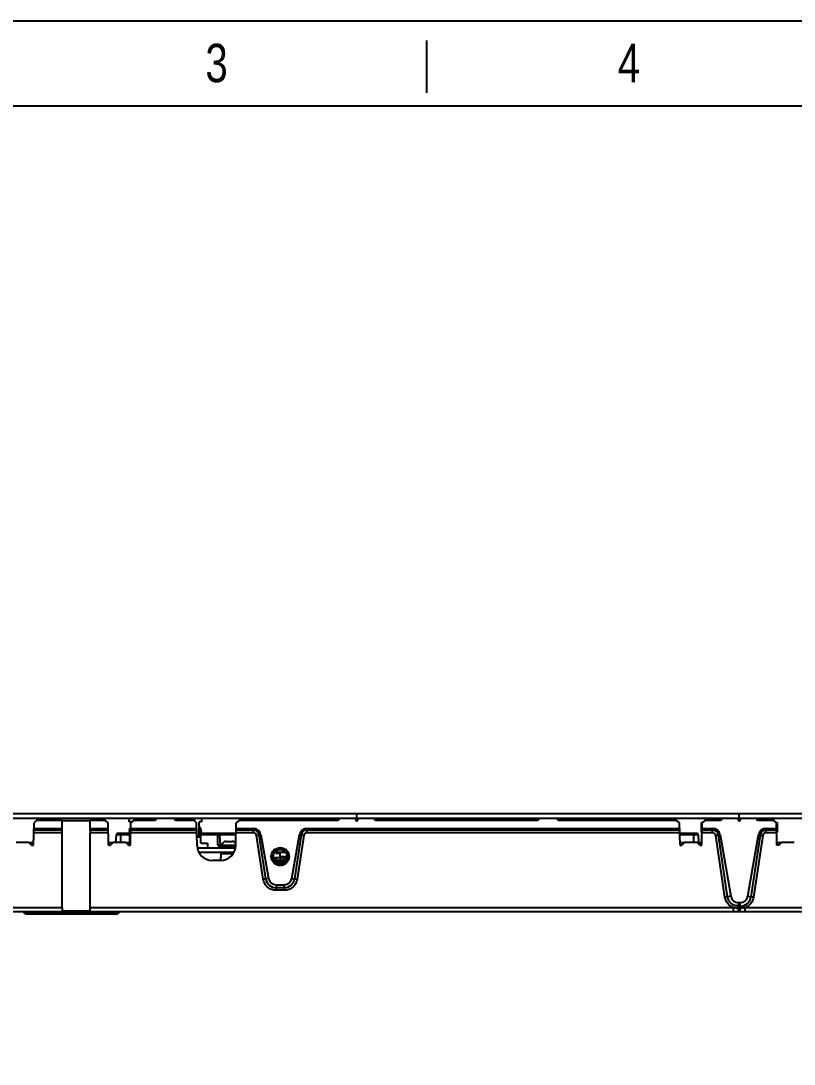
# Model space of a CAD drawing. Header units: millimetres. Extents: x 7531 to 19147, y 2539 to 6525.
# Drawn here: x 7857 to 8160.1, y 3464.8 to 3873.5 of the extents above; entities that cross this region are included whole.
import ezdxf

# ---------------------------------------------------------------- set-up
doc = ezdxf.new("R2010")
doc.units = ezdxf.units.MM
doc.linetypes.add('HIDDEN', pattern=[0.2, 0.1, -0.1])
for name, color, linetype in [('02___PRT_ALL_AXES', 7, 'Continuous'), ('BOARD_OUTLINE_00', 7, 'Continuous'), ('DEFAULT_2', 8, 'HIDDEN')]:
    doc.layers.add(name, color=color, linetype=linetype)
doc.styles.add('CKSTANDARD', font='arial.ttf')
doc.styles.add('Roamns', font='romans.shx')

# ---------------------------------------------------------------- blocks, each defined once
blk = doc.blocks.new('standard template')
blk.add_line((9417.5, 30728.2), (9417.5, 30325.4))
blk.add_lwpolyline([(37962.6, 4700.3), (-97.5, 4700.3), (-97.5, 30879.2), (37962.6, 30879.2)], close=True)
at = {"color": 7}
blk.add_lwpolyline([(456.3, 6673.6), (456.3, 5963.9), (456.3, 5254.1), (456.3, 30225.9), (37408.8, 30225.9), (37408.8, 5254.1)], dxfattribs=at)
at = {"style": 'CKSTANDARD', "width": 0.75}
for s, p in [('3', (7716.3, 30407.9)), ('4', (10888, 30407.9))]:
    blk.add_text(s, height=294.8, dxfattribs=at).set_placement(p)
at = {"style": 'Roamns'}
for tag, p in [('PAGE_NAME', (27466, 7593.7)), ('PROJECT_NAME', (27466, 6883.9)), ('DRAWN_NAME', (27466, 6174.1)), ('VERSION', (34241, 6174.1)), ('SELECT_DATA', (27466, 5464.4)), ('PAGE_NUMBER', (34241, 5464.4))]:
    blk.add_attdef(tag, p, '', height=284.5, dxfattribs=at)

msp = doc.modelspace()

# ---------------------------------------------------------------- linework, layer by layer
at = {"color": 7, "linetype": 'Continuous'}
for p, q in [((7838.63657, 3562.99358), (8438.63657, 3562.99358)), ((7910.28657, 3560.99358), (7850.64175, 3560.99358)), ((7899.46657, 3559.67358), (7899.46657, 3560.99358)), ((7901.80657, 3560.89358), (7901.70657, 3560.99358)), ((7901.80657, 3560.89358), (7901.80657, 3560.69358)), ((7901.80657, 3560.69358), (7902.26657, 3560.69358)), ((7901.91657, 3560.99358), (7901.91657, 3560.69358)), ((7901.91657, 3560.74358), (7902.15657, 3560.74358)), ((7902.15657, 3560.69358), (7902.15657, 3560.99358)), ((7902.36657, 3560.99358), (7902.26657, 3560.89358)), ((7902.26657, 3560.69358), (7902.26657, 3560.89358)), ((7902.60657, 3560.89358), (7902.50657, 3560.99358)), ((7902.60657, 3560.89358), (7902.60657, 3560.69358)), ((7902.60657, 3560.69358), (7903.06657, 3560.69358)), ((7902.71657, 3560.99358), (7902.71657, 3560.69358)), ((7902.71657, 3560.74358), (7902.95657, 3560.74358)), ((7902.95657, 3560.69358), (7902.95657, 3560.99358)), ((7903.16657, 3560.99358), (7903.06657, 3560.89358)), ((7903.06657, 3560.69358), (7903.06657, 3560.89358)), ((7903.40657, 3560.89358), (7903.30657, 3560.99358)), ((7903.40657, 3560.89358), (7903.40657, 3560.69358)), ((7903.40657, 3560.69358), (7903.86657, 3560.69358)), ((7903.51657, 3560.99358), (7903.51657, 3560.69358)), ((7903.51657, 3560.74358), (7903.75657, 3560.74358)), ((7903.75657, 3560.69358), (7903.75657, 3560.99358)), ((7903.96657, 3560.99358), (7903.86657, 3560.89358)), ((7903.86657, 3560.69358), (7903.86657, 3560.89358)), ((7904.20657, 3560.89358), (7904.10657, 3560.99358)), ((7904.20657, 3560.89358), (7904.20657, 3560.69358)), ((7904.20657, 3560.69358), (7904.66657, 3560.69358)), ((7904.31657, 3560.99358), (7904.31657, 3560.69358)), ((7904.31657, 3560.74358), (7904.55657, 3560.74358)), ((7904.55657, 3560.69358), (7904.55657, 3560.99358)), ((7904.76657, 3560.99358), (7904.66657, 3560.89358)), ((7904.66657, 3560.69358), (7904.66657, 3560.89358)), ((7905.00657, 3560.89358), (7904.90657, 3560.99358)), ((7905.00657, 3560.89358), (7905.00657, 3560.69358)), ((7905.00657, 3560.69358), (7905.46657, 3560.69358)), ((7905.11657, 3560.99358), (7905.11657, 3560.69358)), ((7905.11657, 3560.74358), (7905.35657, 3560.74358)), ((7905.35657, 3560.69358), (7905.35657, 3560.99358)), ((7905.56657, 3560.99358), (7905.46657, 3560.89358)), ((7905.46657, 3560.69358), (7905.46657, 3560.89358)), ((7905.80657, 3560.89358), (7905.70657, 3560.99358)), ((7905.80657, 3560.89358), (7905.80657, 3560.69358)), ((7905.80657, 3560.69358), (7906.26657, 3560.69358)), ((7905.91657, 3560.99358), (7905.91657, 3560.69358)), ((7905.91657, 3560.74358), (7906.15657, 3560.74358)), ((7906.15657, 3560.69358), (7906.15657, 3560.99358)), ((7906.36657, 3560.99358), (7906.26657, 3560.89358)), ((7906.26657, 3560.69358), (7906.26657, 3560.89358)), ((7906.60657, 3560.89358), (7906.50657, 3560.99358)), ((7906.60657, 3560.89358), (7906.60657, 3560.69358)), ((7906.60657, 3560.69358), (7907.06657, 3560.69358)), ((7906.71657, 3560.99358), (7906.71657, 3560.69358)), ((7906.71657, 3560.74358), (7906.95657, 3560.74358)), ((7906.95657, 3560.69358), (7906.95657, 3560.99358)), ((7907.16657, 3560.99358), (7907.06657, 3560.89358)), ((7907.06657, 3560.69358), (7907.06657, 3560.89358)), ((7907.40657, 3560.89358), (7907.30657, 3560.99358)), ((7907.40657, 3560.89358), (7907.40657, 3560.69358)), ((7907.40657, 3560.69358), (7907.86657, 3560.69358)), ((7907.51657, 3560.99358), (7907.51657, 3560.69358)), ((7907.51657, 3560.74358), (7907.75657, 3560.74358)), ((7907.63657, 3560.99358), (7907.63657, 3561.09358)), ((7907.63657, 3561.09358), (7919.63657, 3561.09358)), ((7907.75657, 3560.69358), (7907.75657, 3560.99358)), ((7907.96657, 3560.99358), (7907.86657, 3560.89358)), ((7907.86657, 3560.69358), (7907.86657, 3560.89358)), ((7908.20657, 3560.89358), (7908.10657, 3560.99358)), ((7908.20657, 3560.89358), (7908.20657, 3560.69358)), ((7908.20657, 3560.69358), (7908.63657, 3560.69358)), ((7908.31657, 3560.99358), (7908.31657, 3560.69358)), ((7908.31657, 3560.74358), (7908.55657, 3560.74358)), ((7908.55657, 3560.69358), (7908.55657, 3560.99358)), ((7910.38657, 3561.09358), (7909.58657, 3560.29358)), ((7909.63657, 3560.99358), (7909.63657, 3561.09358)), ((7916.88657, 3561.09358), (7917.68657, 3560.29358)), ((7976.63139, 3560.99358), (7916.98657, 3560.99358)), ((7917.35657, 3560.74358), (7917.35657, 3560.99358)), ((7917.56657, 3560.99358), (7917.46657, 3560.89358)), ((7917.46657, 3560.69358), (7917.46657, 3560.89358)), ((7917.63657, 3560.99358), (7917.63657, 3561.09358)), ((7917.80657, 3560.89358), (7917.70657, 3560.99358)), ((7917.80657, 3560.89358), (7917.80657, 3560.69358)), ((7917.80657, 3560.69358), (7918.26657, 3560.69358)), ((7917.91657, 3560.99358), (7917.91657, 3560.69358)), ((7917.91657, 3560.74358), (7918.15657, 3560.74358)), ((7918.15657, 3560.69358), (7918.15657, 3560.99358)), ((7918.36657, 3560.99358), (7918.26657, 3560.89358)), ((7918.26657, 3560.69358), (7918.26657, 3560.89358)), ((7918.60657, 3560.89358), (7918.50657, 3560.99358)), ((7918.60657, 3560.89358), (7918.60657, 3560.69358)), ((7918.60657, 3560.69358), (7919.06657, 3560.69358)), ((7918.71657, 3560.99358), (7918.71657, 3560.69358)), ((7918.71657, 3560.74358), (7918.95657, 3560.74358)), ((7918.95657, 3560.69358), (7918.95657, 3560.99358)), ((7919.16657, 3560.99358), (7919.06657, 3560.89358)), ((7919.06657, 3560.69358), (7919.06657, 3560.89358)), ((7919.40657, 3560.89358), (7919.30657, 3560.99358)), ((7919.40657, 3560.89358), (7919.40657, 3560.69358)), ((7919.40657, 3560.69358), (7919.86657, 3560.69358)), ((7919.51657, 3560.99358), (7919.51657, 3560.69358)), ((7919.51657, 3560.74358), (7919.75657, 3560.74358)), ((7919.63657, 3560.99358), (7919.63657, 3561.09358)), ((7919.75657, 3560.69358), (7919.75657, 3560.99358)), ((7919.96657, 3560.99358), (7919.86657, 3560.89358)), ((7919.86657, 3560.69358), (7919.86657, 3560.89358)), ((7920.20657, 3560.89358), (7920.10657, 3560.99358)), ((7920.20657, 3560.89358), (7920.20657, 3560.69358)), ((7920.20657, 3560.69358), (7920.66657, 3560.69358)), ((7920.31657, 3560.99358), (7920.31657, 3560.69358)), ((7920.31657, 3560.74358), (7920.55657, 3560.74358)), ((7920.55657, 3560.69358), (7920.55657, 3560.99358)), ((7920.76657, 3560.99358), (7920.66657, 3560.89358)), ((7920.66657, 3560.69358), (7920.66657, 3560.89358)), ((7921.00657, 3560.89358), (7920.90657, 3560.99358)), ((7921.00657, 3560.89358), (7921.00657, 3560.69358)), ((7921.00657, 3560.69358), (7921.46657, 3560.69358)), ((7921.11657, 3560.99358), (7921.11657, 3560.69358)), ((7921.11657, 3560.74358), (7921.35657, 3560.74358)), ((7921.35657, 3560.69358), (7921.35657, 3560.99358)), ((7921.56657, 3560.99358), (7921.46657, 3560.89358)), ((7921.46657, 3560.69358), (7921.46657, 3560.89358)), ((7921.80657, 3560.89358), (7921.70657, 3560.99358)), ((7921.80657, 3560.89358), (7921.80657, 3560.69358)), ((7921.80657, 3560.69358), (7922.26657, 3560.69358)), ((7921.91657, 3560.99358), (7921.91657, 3560.69358)), ((7921.91657, 3560.74358), (7922.15657, 3560.74358)), ((7922.15657, 3560.69358), (7922.15657, 3560.99358)), ((7922.36657, 3560.99358), (7922.26657, 3560.89358)), ((7922.26657, 3560.69358), (7922.26657, 3560.89358)), ((7922.60657, 3560.89358), (7922.50657, 3560.99358)), ((7922.60657, 3560.89358), (7922.60657, 3560.69358)), ((7922.60657, 3560.69358), (7923.06657, 3560.69358)), ((7922.71657, 3560.99358), (7922.71657, 3560.69358)), ((7922.71657, 3560.74358), (7922.95657, 3560.74358)), ((7922.95657, 3560.69358), (7922.95657, 3560.99358)), ((7923.16657, 3560.99358), (7923.06657, 3560.89358)), ((7923.06657, 3560.69358), (7923.06657, 3560.89358)), ((7923.40657, 3560.89358), (7923.30657, 3560.99358)), ((7923.40657, 3560.89358), (7923.40657, 3560.69358)), ((7923.40657, 3560.69358), (7923.86657, 3560.69358)), ((7923.51657, 3560.99358), (7923.51657, 3560.69358)), ((7923.51657, 3560.74358), (7923.75657, 3560.74358)), ((7923.75657, 3560.69358), (7923.75657, 3560.99358)), ((7923.96657, 3560.99358), (7923.86657, 3560.89358)), ((7923.86657, 3560.69358), (7923.86657, 3560.89358)), ((7924.20657, 3560.89358), (7924.10657, 3560.99358)), ((7924.20657, 3560.89358), (7924.20657, 3560.69358)), ((7924.20657, 3560.69358), (7924.66657, 3560.69358)), ((7924.31657, 3560.99358), (7924.31657, 3560.69358)), ((7924.31657, 3560.74358), (7924.55657, 3560.74358)), ((7924.55657, 3560.69358), (7924.55657, 3560.99358)), ((7924.76657, 3560.99358), (7924.66657, 3560.89358)), ((7924.66657, 3560.69358), (7924.66657, 3560.89358)), ((7925.00657, 3560.89358), (7924.90657, 3560.99358)), ((7925.00657, 3560.89358), (7925.00657, 3560.69358)), ((7925.00657, 3560.69358), (7925.46657, 3560.69358)), ((7925.11657, 3560.99358), (7925.11657, 3560.69358)), ((7925.11657, 3560.74358), (7925.35657, 3560.74358)), ((7925.35657, 3560.69358), (7925.35657, 3560.99358)), ((7925.56657, 3560.99358), (7925.46657, 3560.89358)), ((7925.46657, 3560.69358), (7925.46657, 3560.89358)), ((7927.80657, 3560.99358), (7927.80657, 3559.67358)), ((7982.13657, 3561.09358), (7981.33657, 3560.29358)), ((7995.13657, 3561.09358), (7995.93657, 3560.29358)), ((8060.28657, 3560.99358), (8000.64175, 3560.99358)), ((8049.46657, 3560.29358), (8049.46657, 3560.99358)), ((8051.80657, 3560.89358), (8051.70657, 3560.99358)), ((8051.80657, 3560.89358), (8051.80657, 3560.69358)), ((8051.80657, 3560.69358), (8052.26657, 3560.69358)), ((8051.91657, 3560.99358), (8051.91657, 3560.69358)), ((8051.91657, 3560.74358), (8052.15657, 3560.74358)), ((8052.15657, 3560.69358), (8052.15657, 3560.99358)), ((8052.36657, 3560.99358), (8052.26657, 3560.89358)), ((8052.26657, 3560.69358), (8052.26657, 3560.89358)), ((8052.60657, 3560.89358), (8052.50657, 3560.99358)), ((8052.60657, 3560.89358), (8052.60657, 3560.69358)), ((8052.60657, 3560.69358), (8053.06657, 3560.69358)), ((8052.71657, 3560.99358), (8052.71657, 3560.69358)), ((8052.71657, 3560.74358), (8052.95657, 3560.74358)), ((8052.95657, 3560.69358), (8052.95657, 3560.99358)), ((8053.16657, 3560.99358), (8053.06657, 3560.89358)), ((8053.06657, 3560.69358), (8053.06657, 3560.89358)), ((8053.40657, 3560.89358), (8053.30657, 3560.99358)), ((8053.40657, 3560.89358), (8053.40657, 3560.69358)), ((8053.40657, 3560.69358), (8053.86657, 3560.69358)), ((8053.51657, 3560.99358), (8053.51657, 3560.69358)), ((8053.51657, 3560.74358), (8053.75657, 3560.74358)), ((8053.75657, 3560.69358), (8053.75657, 3560.99358)), ((8053.96657, 3560.99358), (8053.86657, 3560.89358)), ((8053.86657, 3560.69358), (8053.86657, 3560.89358)), ((8054.20657, 3560.89358), (8054.10657, 3560.99358)), ((8054.20657, 3560.89358), (8054.20657, 3560.69358)), ((8054.20657, 3560.69358), (8054.66657, 3560.69358)), ((8054.31657, 3560.99358), (8054.31657, 3560.69358)), ((8054.31657, 3560.74358), (8054.55657, 3560.74358)), ((8054.55657, 3560.69358), (8054.55657, 3560.99358)), ((8054.76657, 3560.99358), (8054.66657, 3560.89358)), ((8054.66657, 3560.69358), (8054.66657, 3560.89358)), ((8055.00657, 3560.89358), (8054.90657, 3560.99358)), ((8055.00657, 3560.89358), (8055.00657, 3560.69358)), ((8055.00657, 3560.69358), (8055.46657, 3560.69358)), ((8055.11657, 3560.99358), (8055.11657, 3560.69358)), ((8055.11657, 3560.74358), (8055.35657, 3560.74358)), ((8055.35657, 3560.69358), (8055.35657, 3560.99358)), ((8055.56657, 3560.99358), (8055.46657, 3560.89358)), ((8055.46657, 3560.69358), (8055.46657, 3560.89358)), ((8055.80657, 3560.89358), (8055.70657, 3560.99358)), ((8055.80657, 3560.89358), (8055.80657, 3560.69358)), ((8055.80657, 3560.69358), (8056.26657, 3560.69358)), ((8055.91657, 3560.99358), (8055.91657, 3560.69358)), ((8055.91657, 3560.74358), (8056.15657, 3560.74358)), ((8056.15657, 3560.69358), (8056.15657, 3560.99358)), ((8056.36657, 3560.99358), (8056.26657, 3560.89358)), ((8056.26657, 3560.69358), (8056.26657, 3560.89358)), ((8056.60657, 3560.89358), (8056.50657, 3560.99358)), ((8056.60657, 3560.89358), (8056.60657, 3560.69358)), ((8056.60657, 3560.69358), (8057.06657, 3560.69358)), ((8056.71657, 3560.99358), (8056.71657, 3560.69358)), ((8056.71657, 3560.74358), (8056.95657, 3560.74358)), ((8056.95657, 3560.69358), (8056.95657, 3560.99358)), ((8057.16657, 3560.99358), (8057.06657, 3560.89358)), ((8057.06657, 3560.69358), (8057.06657, 3560.89358)), ((8057.40657, 3560.89358), (8057.30657, 3560.99358)), ((8057.40657, 3560.89358), (8057.40657, 3560.69358)), ((8057.40657, 3560.69358), (8057.86657, 3560.69358)), ((8057.51657, 3560.99358), (8057.51657, 3560.69358)), ((8057.51657, 3560.74358), (8057.75657, 3560.74358)), ((8057.63657, 3560.99358), (8057.63657, 3561.09358)), ((8057.63657, 3561.09358), (8069.63657, 3561.09358)), ((8057.75657, 3560.69358), (8057.75657, 3560.99358)), ((8057.96657, 3560.99358), (8057.86657, 3560.89358)), ((8057.86657, 3560.69358), (8057.86657, 3560.89358)), ((8058.20657, 3560.89358), (8058.10657, 3560.99358)), ((8058.20657, 3560.89358), (8058.20657, 3560.69358)), ((8058.20657, 3560.69358), (8058.63657, 3560.69358)), ((8058.31657, 3560.99358), (8058.31657, 3560.69358)), ((8058.31657, 3560.74358), (8058.55657, 3560.74358)), ((8058.55657, 3560.69358), (8058.55657, 3560.99358)), ((8060.38657, 3561.09358), (8059.58657, 3560.29358)), ((8059.63657, 3560.99358), (8059.63657, 3561.09358)), ((8066.88657, 3561.09358), (8067.68657, 3560.29358)), ((8126.63139, 3560.99358), (8066.98657, 3560.99358)), ((8067.35657, 3560.74358), (8067.35657, 3560.99358)), ((8067.56657, 3560.99358), (8067.46657, 3560.89358)), ((8067.46657, 3560.69358), (8067.46657, 3560.89358)), ((8067.63657, 3560.99358), (8067.63657, 3561.09358)), ((8067.80657, 3560.89358), (8067.70657, 3560.99358)), ((8067.80657, 3560.89358), (8067.80657, 3560.69358)), ((8067.80657, 3560.69358), (8068.26657, 3560.69358)), ((8067.91657, 3560.99358), (8067.91657, 3560.69358)), ((8067.91657, 3560.74358), (8068.15657, 3560.74358)), ((8068.15657, 3560.69358), (8068.15657, 3560.99358)), ((8068.36657, 3560.99358), (8068.26657, 3560.89358)), ((8068.26657, 3560.69358), (8068.26657, 3560.89358)), ((8068.60657, 3560.89358), (8068.50657, 3560.99358)), ((8068.60657, 3560.89358), (8068.60657, 3560.69358)), ((8068.60657, 3560.69358), (8069.06657, 3560.69358)), ((8068.71657, 3560.99358), (8068.71657, 3560.69358)), ((8068.71657, 3560.74358), (8068.95657, 3560.74358)), ((8068.95657, 3560.69358), (8068.95657, 3560.99358)), ((8069.16657, 3560.99358), (8069.06657, 3560.89358)), ((8069.06657, 3560.69358), (8069.06657, 3560.89358)), ((8069.40657, 3560.89358), (8069.30657, 3560.99358)), ((8069.40657, 3560.89358), (8069.40657, 3560.69358)), ((8069.40657, 3560.69358), (8069.86657, 3560.69358)), ((8069.51657, 3560.99358), (8069.51657, 3560.69358)), ((8069.51657, 3560.74358), (8069.75657, 3560.74358)), ((8069.63657, 3560.99358), (8069.63657, 3561.09358)), ((8069.75657, 3560.69358), (8069.75657, 3560.99358)), ((8069.96657, 3560.99358), (8069.86657, 3560.89358)), ((8069.86657, 3560.69358), (8069.86657, 3560.89358)), ((8070.20657, 3560.89358), (8070.10657, 3560.99358)), ((8070.20657, 3560.89358), (8070.20657, 3560.69358)), ((8070.20657, 3560.69358), (8070.66657, 3560.69358)), ((8070.31657, 3560.99358), (8070.31657, 3560.69358)), ((8070.31657, 3560.74358), (8070.55657, 3560.74358)), ((8070.55657, 3560.69358), (8070.55657, 3560.99358)), ((8070.76657, 3560.99358), (8070.66657, 3560.89358)), ((8070.66657, 3560.69358), (8070.66657, 3560.89358)), ((8071.00657, 3560.89358), (8070.90657, 3560.99358)), ((8071.00657, 3560.89358), (8071.00657, 3560.69358)), ((8071.00657, 3560.69358), (8071.46657, 3560.69358)), ((8071.11657, 3560.99358), (8071.11657, 3560.69358)), ((8071.11657, 3560.74358), (8071.35657, 3560.74358)), ((8071.35657, 3560.69358), (8071.35657, 3560.99358)), ((8071.56657, 3560.99358), (8071.46657, 3560.89358)), ((8071.46657, 3560.69358), (8071.46657, 3560.89358)), ((8071.80657, 3560.89358), (8071.70657, 3560.99358)), ((8071.80657, 3560.89358), (8071.80657, 3560.69358)), ((8071.80657, 3560.69358), (8072.26657, 3560.69358)), ((8071.91657, 3560.99358), (8071.91657, 3560.69358)), ((8071.91657, 3560.74358), (8072.15657, 3560.74358)), ((8072.15657, 3560.69358), (8072.15657, 3560.99358)), ((8072.36657, 3560.99358), (8072.26657, 3560.89358)), ((8072.26657, 3560.69358), (8072.26657, 3560.89358)), ((8072.60657, 3560.89358), (8072.50657, 3560.99358)), ((8072.60657, 3560.89358), (8072.60657, 3560.69358)), ((8072.60657, 3560.69358), (8073.06657, 3560.69358)), ((8072.71657, 3560.99358), (8072.71657, 3560.69358)), ((8072.71657, 3560.74358), (8072.95657, 3560.74358)), ((8072.95657, 3560.69358), (8072.95657, 3560.99358)), ((8073.16657, 3560.99358), (8073.06657, 3560.89358)), ((8073.06657, 3560.69358), (8073.06657, 3560.89358)), ((8073.40657, 3560.89358), (8073.30657, 3560.99358)), ((8073.40657, 3560.89358), (8073.40657, 3560.69358)), ((8073.40657, 3560.69358), (8073.86657, 3560.69358)), ((8073.51657, 3560.99358), (8073.51657, 3560.69358)), ((8073.51657, 3560.74358), (8073.75657, 3560.74358)), ((8073.75657, 3560.69358), (8073.75657, 3560.99358)), ((8073.96657, 3560.99358), (8073.86657, 3560.89358)), ((8073.86657, 3560.69358), (8073.86657, 3560.89358)), ((8074.20657, 3560.89358), (8074.10657, 3560.99358)), ((8074.20657, 3560.89358), (8074.20657, 3560.69358)), ((8074.20657, 3560.69358), (8074.66657, 3560.69358)), ((8074.31657, 3560.99358), (8074.31657, 3560.69358)), ((8074.31657, 3560.74358), (8074.55657, 3560.74358)), ((8074.55657, 3560.69358), (8074.55657, 3560.99358)), ((8074.76657, 3560.99358), (8074.66657, 3560.89358)), ((8074.66657, 3560.69358), (8074.66657, 3560.89358)), ((8075.00657, 3560.89358), (8074.90657, 3560.99358)), ((8075.00657, 3560.89358), (8075.00657, 3560.69358)), ((8075.00657, 3560.69358), (8075.46657, 3560.69358)), ((8075.11657, 3560.99358), (8075.11657, 3560.69358)), ((8075.11657, 3560.74358), (8075.35657, 3560.74358)), ((8075.35657, 3560.69358), (8075.35657, 3560.99358)), ((8075.56657, 3560.99358), (8075.46657, 3560.89358)), ((8075.46657, 3560.69358), (8075.46657, 3560.89358)), ((8077.80657, 3560.99358), (8077.80657, 3560.29358)), ((8132.13657, 3561.09358), (8131.33657, 3560.29358)), ((8145.13657, 3561.09358), (8145.93657, 3560.29358)), ((8210.28657, 3560.99358), (8150.64175, 3560.99358)), ((7861.88657, 3550.59358), (7862.1144, 3559.29392)), ((7873.15238, 3556.48985), (7862.04097, 3556.48985)), ((7862.05678, 3557.09358), (7873.13657, 3557.09358)), ((7863.14057, 3560.29358), (7862.1144, 3559.29392)), ((7873.13657, 3560.29358), (7863.14057, 3560.29358)), ((7873.13657, 3557.09358), (7873.13657, 3560.29358)), ((7873.15238, 3556.48985), (7873.13657, 3557.09358)), ((7873.18931, 3560.29358), (7884.08383, 3560.29358)), ((7884.12076, 3556.48985), (7884.13657, 3557.09358)), ((7891.23217, 3556.48985), (7884.12076, 3556.48985)), ((7884.13657, 3557.09358), (7884.13657, 3560.29358)), ((7890.13257, 3560.29358), (7884.13657, 3560.29358)), ((7884.13657, 3557.09358), (7891.21636, 3557.09358)), ((7891.15874, 3559.29392), (7890.13257, 3560.29358)), ((7891.38657, 3550.59358), (7891.15874, 3559.29392)), ((7899.73657, 3556.70358), (7899.43657, 3556.15358)), ((7900.43657, 3559.67358), (7899.46657, 3559.67358)), ((7900.06808, 3557.52509), (7899.73657, 3557.19358)), ((7899.73657, 3551.29358), (7899.73657, 3557.19358)), ((7899.73657, 3556.70358), (7900.04657, 3556.70358)), ((7899.88657, 3550.59358), (7900.1144, 3559.29392)), ((7925.92892, 3556.48985), (7900.04097, 3556.48985)), ((7900.05678, 3557.09358), (7925.91838, 3557.09358)), ((7901.14057, 3560.29358), (7900.1144, 3559.29392)), ((7909.58657, 3560.29358), (7901.14057, 3560.29358)), ((7924.86252, 3560.29358), (7917.68657, 3560.29358)), ((7925.87998, 3559.29373), (7924.86252, 3560.29358)), ((7926.03367, 3550.48887), (7925.87998, 3559.29373)), ((7926.83657, 3554.19358), (7926.83657, 3559.67358)), ((7927.80657, 3559.67358), (7926.83657, 3559.67358)), ((7927.03657, 3557.69358), (7926.83657, 3557.69358)), ((7926.83657, 3556.70358), (7927.53657, 3556.70358)), ((7927.53657, 3557.19358), (7927.03657, 3557.69358)), ((7927.53657, 3551.29358), (7927.53657, 3557.19358)), ((7927.83657, 3556.15358), (7927.53657, 3556.70358)), ((7941.23947, 3550.48887), (7941.39316, 3559.29373)), ((7948.11927, 3556.48985), (7941.34422, 3556.48985)), ((7941.35476, 3557.09358), (7948.11927, 3557.09358)), ((7942.41061, 3560.29358), (7941.39316, 3559.29373)), ((7981.33657, 3560.29358), (7942.41061, 3560.29358)), ((7948.11927, 3555.46846), (7948.11927, 3557.09358)), ((7969.15387, 3555.46846), (7969.15387, 3557.09358)), ((7969.15387, 3557.09358), (8115.21636, 3557.09358)), ((8115.23217, 3556.48985), (7969.15387, 3556.48985)), ((8059.58657, 3560.29358), (7995.93657, 3560.29358)), ((8114.13257, 3560.29358), (8067.68657, 3560.29358)), ((8115.15874, 3559.29392), (8114.13257, 3560.29358)), ((8115.38657, 3550.59358), (8115.15874, 3559.29392)), ((8123.76157, 3555.59358), (8123.76157, 3559.39358)), ((8123.76161, 3559.39358), (8124.2167, 3559.39358)), ((8123.88657, 3550.59358), (8124.1144, 3559.29392)), ((8128.11927, 3556.48985), (8124.04097, 3556.48985)), ((8124.05678, 3557.09358), (8128.11927, 3557.09358)), ((8125.14057, 3560.29358), (8124.1144, 3559.29392)), ((8131.33657, 3560.29358), (8125.14057, 3560.29358)), ((8128.11927, 3555.46846), (8128.11927, 3557.09358)), ((8152.13257, 3560.29358), (8145.93657, 3560.29358)), ((8149.15387, 3555.46846), (8149.15387, 3557.09358)), ((8149.15387, 3557.09358), (8153.21636, 3557.09358)), ((8153.23217, 3556.48985), (8149.15387, 3556.48985)), ((8153.15874, 3559.29392), (8152.13257, 3560.29358)), ((8153.05644, 3559.39358), (8153.51157, 3559.39358)), ((8153.38657, 3550.59358), (8153.15874, 3559.29392)), ((8153.51157, 3559.39358), (8153.51157, 3555.59358)), ((7873.16387, 3555.46846), (7862.01422, 3555.46846)), ((7873.18404, 3526.05432), (7873.16387, 3555.46846)), ((7884.0891, 3526.05432), (7884.10927, 3555.46846)), ((7891.25892, 3555.46846), (7884.10927, 3555.46846)), ((7894.25449, 3551.59358), (7894.4157, 3554.66975)), ((7899.73657, 3554.66975), (7894.4157, 3554.66975)), ((7899.73657, 3555.14358), (7894.91502, 3555.14358)), ((7896.13657, 3551.59358), (7896.13657, 3555.14358)), ((7899.43657, 3556.15358), (7899.43657, 3555.95358)), ((7899.73657, 3555.95358), (7899.43657, 3555.95358)), ((7900.01619, 3555.54358), (7899.73657, 3555.54358)), ((7899.96775, 3553.69358), (7899.73657, 3553.69358)), ((7925.94675, 3555.46846), (7900.01422, 3555.46846)), ((7926.83657, 3554.19358), (7925.969, 3554.19358)), ((7927.53657, 3553.69358), (7925.97773, 3553.69358)), ((7927.53657, 3555.54358), (7926.83657, 3555.54358)), ((7927.53657, 3555.95358), (7927.83657, 3555.95358)), ((7941.32072, 3555.14358), (7927.53657, 3555.14358)), ((7941.31245, 3554.66975), (7927.53657, 3554.66975)), ((7927.83657, 3555.95358), (7927.83657, 3556.15358)), ((7934.13657, 3550.53311), (7934.13657, 3555.14358)), ((7934.85744, 3554.66975), (7935.07423, 3550.53311)), ((7948.11927, 3555.46846), (7941.32639, 3555.46846)), ((7951.96946, 3537.24), (7949.406, 3554.35973)), ((7950.45054, 3554.50465), (7951.07369, 3554.61453)), ((7953.014, 3537.38491), (7950.45054, 3554.50465)), ((7951.07369, 3554.61453), (7954.07864, 3537.57264)), ((7963.1945, 3537.57264), (7966.19944, 3554.61453)), ((7966.82259, 3554.50465), (7964.25913, 3537.38491)), ((7967.86714, 3554.35973), (7965.30368, 3537.24)), ((7966.82259, 3554.50465), (7966.19944, 3554.61453)), ((8115.25892, 3555.46846), (7969.15387, 3555.46846)), ((8121.98312, 3555.14358), (8115.26742, 3555.14358)), ((8122.48244, 3554.66975), (8115.27983, 3554.66975)), ((8120.76157, 3551.59358), (8120.76157, 3555.14358)), ((8122.48244, 3554.66975), (8122.64308, 3551.60441)), ((8124.0175, 3555.59358), (8123.76161, 3555.59358)), ((8128.11927, 3555.46846), (8124.01422, 3555.46846)), ((8133.0224, 3530.20802), (8129.406, 3554.35973)), ((8130.45054, 3554.50465), (8131.07369, 3554.61453)), ((8134.06695, 3530.35294), (8130.45054, 3554.50465)), ((8131.07369, 3554.61453), (8135.31293, 3530.57264)), ((8141.96021, 3530.57264), (8146.19944, 3554.61453)), ((8146.82259, 3554.50465), (8143.20619, 3530.35294)), ((8147.86714, 3554.35973), (8144.25073, 3530.20802)), ((8146.82259, 3554.50465), (8146.19944, 3554.61453)), ((8153.25892, 3555.46846), (8149.15387, 3555.46846)), ((8153.51157, 3555.59358), (8153.25564, 3555.59358)), ((7860.13623, 3551.59358), (7855.13691, 3551.59358)), ((7860.13657, 3551.59358), (7861.63488, 3551.59358)), ((7861.16275, 3550.59358), (7860.13658, 3551.59324)), ((7861.16275, 3550.59358), (7861.88657, 3550.59358)), ((7861.63657, 3551.09358), (7861.88657, 3551.09358)), ((7891.38657, 3550.59358), (7892.11038, 3550.59358)), ((7891.6382, 3551.59358), (7893.13657, 3551.59358)), ((7893.13656, 3551.59324), (7892.11038, 3550.59358)), ((7898.13623, 3551.59358), (7893.13691, 3551.59358)), ((7899.16275, 3550.59358), (7898.13658, 3551.59324)), ((7898.36239, 3551.59358), (7899.63657, 3551.59358)), ((7898.64951, 3551.09356), (7898.63642, 3551.59358)), ((7899.16275, 3550.59358), (7899.88657, 3550.59358)), ((7899.64705, 3551.29358), (7899.73657, 3551.29358)), ((7941.10358, 3549.34358), (7926.16956, 3549.34358)), ((7927.53657, 3551.29358), (7930.13657, 3551.29358)), ((7928.33657, 3549.34358), (7928.33657, 3549.39358)), ((7930.13657, 3551.29358), (7930.13657, 3549.39358)), ((7935.88657, 3550.53311), (7934.13657, 3550.53311)), ((7934.47167, 3550.43835), (7934.13657, 3550.53311)), ((7934.98473, 3550.15405), (7934.98473, 3550.34358)), ((7934.98473, 3550.34358), (7941.23947, 3550.34358)), ((7934.98476, 3550.15405), (7941.21504, 3550.15405)), ((7935.88657, 3550.54358), (7935.88657, 3550.44358)), ((7935.88657, 3550.54358), (7941.24043, 3550.54358)), ((7935.98657, 3550.34358), (7935.88657, 3550.44358)), ((7941.23617, 3550.44358), (7935.88657, 3550.44358)), ((7936.70237, 3551.8628), (7936.69757, 3551.87598)), ((7936.75994, 3551.8822), (7936.70308, 3551.86223)), ((7937.49093, 3552.04358), (7938.13657, 3552.04358)), ((7938.19123, 3551.89341), (7938.13657, 3552.04358)), ((7939.13657, 3552.04358), (7939.08191, 3551.89341)), ((7939.13657, 3552.04358), (7939.78221, 3552.04358)), ((7940.57006, 3551.86223), (7940.51319, 3551.88221)), ((7940.57557, 3551.87598), (7940.57077, 3551.8628)), ((8115.38657, 3550.59358), (8116.11038, 3550.59358)), ((8115.63722, 3551.59358), (8117.13657, 3551.59358)), ((8117.13656, 3551.59324), (8116.11038, 3550.59358)), ((8116.83668, 3551.59358), (8116.82892, 3551.29355)), ((8122.13623, 3551.59358), (8117.13691, 3551.59358)), ((8123.16275, 3550.59358), (8122.13658, 3551.59324)), ((8122.34524, 3551.59358), (8123.63587, 3551.59358)), ((8122.44422, 3551.29355), (8122.43647, 3551.59358)), ((8123.16275, 3550.59358), (8123.88657, 3550.59358)), ((8154.11038, 3550.59358), (8153.38657, 3550.59358)), ((8153.63722, 3551.59358), (8155.13657, 3551.59358)), ((8155.13656, 3551.59324), (8154.11038, 3550.59358)), ((8154.83668, 3551.59358), (8154.82892, 3551.29355)), ((8160.13623, 3551.59358), (8155.13691, 3551.59358)), ((7940.51037, 3547.74358), (7926.76277, 3547.74358)), ((7935.24039, 3544.59358), (7932.03275, 3544.59358)), ((7935.36174, 3547.26975), (7935.22154, 3544.59457)), ((7935.86105, 3547.74358), (7935.36174, 3547.26975)), ((7935.36174, 3547.26975), (7940.2254, 3547.26975)), ((7956.03739, 3545.74358), (7956.03739, 3545.21002)), ((7956.03739, 3545.74358), (7961.36034, 3545.74358)), ((7960.93709, 3544.59358), (7956.33605, 3544.59358)), ((7960.82828, 3547.74358), (7956.44485, 3547.74358)), ((7960.52697, 3544.10667), (7956.74617, 3544.10667)), ((7956.93145, 3547.74358), (7956.93145, 3547.44358)), ((7956.93145, 3547.44358), (7958.43145, 3547.44358)), ((7957.03739, 3545.74358), (7957.03739, 3544.59358)), ((7958.43145, 3547.74358), (7958.43145, 3546.04358)), ((7961.38282, 3546.04358), (7958.43145, 3546.04358)), ((7958.53739, 3545.74358), (7958.53739, 3546.04358)), ((7958.63739, 3545.74358), (7958.63739, 3544.59358)), ((7959.03739, 3545.74358), (7959.03739, 3546.04358)), ((7959.93739, 3545.74358), (7959.93739, 3544.59358)), ((7961.03739, 3546.04358), (7961.03739, 3545.74358)), ((7954.07864, 3537.57264), (7953.014, 3537.38491)), ((7963.1945, 3537.57264), (7964.25913, 3537.38491)), ((7957.03306, 3535.09358), (7957.03306, 3532.87688)), ((7957.03306, 3535.09358), (7960.24008, 3535.09358)), ((7960.24008, 3533.89827), (7957.03306, 3533.89827)), ((7960.24008, 3532.87688), (7957.03306, 3532.87688)), ((7960.24008, 3535.09358), (7960.24008, 3532.87688)), ((8135.31293, 3530.57264), (8134.06695, 3530.35294)), ((8138.26735, 3524.59358), (8138.26735, 3528.09358)), ((8138.26735, 3528.09358), (8139.00579, 3528.09358)), ((8139.00579, 3524.59358), (8139.00579, 3528.09358)), ((8141.96021, 3530.57264), (8143.20619, 3530.35294)), ((7839.96938, 3524.59358), (8437.30376, 3524.59358)), ((7873.18404, 3526.05432), (7852.12877, 3526.05432)), ((7857.96315, 3524.59358), (7858.21815, 3524.04673)), ((7858.92946, 3523.59358), (7858.21815, 3524.04673)), ((7895.41285, 3524.04673), (7858.21815, 3524.04673)), ((7894.70059, 3523.59358), (7858.93042, 3523.59358)), ((7859.41775, 3524.59358), (7859.59806, 3524.04673)), ((7860.10104, 3523.59358), (7859.59806, 3524.04673)), ((7862.5642, 3524.59358), (7862.74451, 3524.04673)), ((7863.24748, 3523.59358), (7862.74451, 3524.04673)), ((7865.72236, 3523.59358), (7865.72236, 3524.59358)), ((7884.06759, 3524.75555), (7873.20555, 3524.75555)), ((8136.33246, 3526.05431), (7884.0891, 3526.05432)), ((7890.70154, 3523.59358), (7890.70154, 3524.59358)), ((7894.70154, 3523.59358), (7895.41285, 3524.04673)), ((7895.66785, 3524.59358), (7895.41285, 3524.04673)), ((8136.33246, 3524.59358), (8136.33246, 3526.05431)), ((8139.00579, 3526.71004), (8138.26735, 3526.71004)), ((8139.00579, 3525.87148), (8138.26735, 3525.87148)), ((8140.94064, 3524.59358), (8140.94065, 3526.05432)), ((8393.18404, 3526.05432), (8140.94064, 3526.05432))]:
    msp.add_line(p, q, dxfattribs=at)
for radius in [3.5, 2.75]:
    msp.add_circle((7958.63657, 3546.09358), radius, dxfattribs=at)
for centre, radius, start, end in [((7948.11927, 3554.09358), 3, 10, 90), ((7969.15387, 3554.09358), 3, 90, 170), ((8128.11927, 3554.09358), 3, 10, 90), ((8149.15387, 3554.09358), 3, 90, 170), ((7894.91502, 3554.64358), 0.5, 90, 177), ((7934.35812, 3554.64358), 0.5, 3, 90), ((8121.98312, 3554.64358), 0.5, 3, 90), ((7932.03275, 3550.59358), 6, 181, 270), ((7928.83657, 3549.64358), 0.3, 236.5506263, 270), ((7935.27395, 3550.54358), 0.2, 183.0000023, 260.3333725), ((7935.24039, 3550.59358), 6, 270, 359), ((7937.38657, 3550.54358), 1.5, 117.3439928, 180), ((7936.02791, 3553.5657), 1.83577, 293.5008301, 294.3630964), ((7937.46439, 3550.39252), 1.64742, 113.3100184, 114.347871), ((7937.49086, 3550.2677), 1.77588, 89.9979212, 92.5685286), ((7938.63657, 3547.47688), 4.3991, 85.5642248, 94.4357752), ((7939.78228, 3550.2677), 1.77588, 87.4314714, 90.0020807), ((7939.80875, 3550.39252), 1.64741, 65.6521296, 66.6899861), ((7941.18687, 3553.43419), 1.69189, 245.6002367, 246.5356858), ((7939.88657, 3550.54358), 1.5, 24.4907346, 62.6560072), ((7957.03365, 3537.95858), 4.06034, 188.1221173, 269.9916444), ((7957.03306, 3538.09358), 3, 190, 270), ((7960.24008, 3538.09358), 3, 270, 350), ((7960.23952, 3537.95855), 4.06031, 270.0078828, 351.8781346), ((8138.26735, 3531.09358), 3, 190, 270), ((8139.00579, 3531.09358), 3, 270, 350), ((8139.0052, 3530.9537), 4.24369, 270.0079021, 351.8615591)]:
    msp.add_arc(centre, radius, start, end, dxfattribs=at)
for centre, start_param, end_param in [((7873.1246, 3555.42919), -1.544616388, -0.785398163), ((7884.14853, 3555.42919), 0.785398163, 1.544616388), ((7873.2233, 3526.09358), -4.686209042, -3.610595164), ((7884.04983, 3526.09358), -2.672590143, -1.596976266)]:
    msp.add_ellipse(centre, major_axis=(0, 1.5), ratio=0.026185922, start_param=start_param, end_param=end_param, dxfattribs=at)
for points, knots in [([(7950.45054, 3554.50465), (7950.36382, 3555.04117), (7949.78737, 3556.0865), (7948.66338, 3556.48984), (7948.11927, 3556.48985)], [0, 0, 0, 0, 0.499710839, 1, 1, 1, 1]), ([(7969.15387, 3556.48985), (7968.61037, 3556.48985), (7967.48647, 3556.0871), (7966.90944, 3555.04177), (7966.82259, 3554.50465)], [0, 0, 0, 0, 0.499727082, 1, 1, 1, 1]), ([(8130.45054, 3554.50465), (8130.36382, 3555.04117), (8129.78737, 3556.0865), (8128.66338, 3556.48984), (8128.11927, 3556.48985)], [0, 0, 0, 0, 0.499710839, 1, 1, 1, 1]), ([(8149.15387, 3556.48985), (8148.61037, 3556.48985), (8147.48647, 3556.0871), (8146.90944, 3555.04177), (8146.82259, 3554.50465)], [0, 0, 0, 0, 0.499727082, 1, 1, 1, 1]), ([(7949.406, 3554.35973), (7949.36131, 3554.65818), (7949.04594, 3555.24238), (7948.42144, 3555.46843), (7948.11927, 3555.46846)], [0, 0, 0, 0, 0.499670261, 1, 1, 1, 1]), ([(7950.45054, 3554.50465), (7950.37576, 3554.49542), (7950.02712, 3554.45049), (7949.67913, 3554.4006), (7949.406, 3554.35973)], [0, 0, 0, 0, 0.214360333, 1, 1, 1, 1]), ([(7966.82259, 3554.50465), (7966.89738, 3554.49542), (7967.24602, 3554.45049), (7967.59401, 3554.4006), (7967.86714, 3554.35973)], [0, 0, 0, 0, 0.214360333, 1, 1, 1, 1]), ([(7969.15387, 3555.46846), (7968.85204, 3555.46845), (7968.22759, 3555.24272), (7967.9119, 3554.65851), (7967.86714, 3554.35973)], [0, 0, 0, 0, 0.49975926, 1, 1, 1, 1]), ([(8129.406, 3554.35973), (8129.36131, 3554.65818), (8129.04594, 3555.24238), (8128.42144, 3555.46843), (8128.11927, 3555.46846)], [0, 0, 0, 0, 0.499670261, 1, 1, 1, 1]), ([(8130.45054, 3554.50465), (8130.37576, 3554.49542), (8130.02712, 3554.45049), (8129.67913, 3554.4006), (8129.406, 3554.35973)], [0, 0, 0, 0, 0.214360333, 1, 1, 1, 1]), ([(8146.82259, 3554.50465), (8146.89738, 3554.49542), (8147.24602, 3554.45049), (8147.59401, 3554.4006), (8147.86714, 3554.35973)], [0, 0, 0, 0, 0.214360333, 1, 1, 1, 1]), ([(8149.15387, 3555.46846), (8148.85204, 3555.46845), (8148.22759, 3555.24272), (8147.9119, 3554.65851), (8147.86714, 3554.35973)], [0, 0, 0, 0, 0.49975926, 1, 1, 1, 1]), ([(7934.41275, 3550.34358), (7934.54238, 3550.26474), (7934.73119, 3550.17554), (7934.93397, 3550.15405), (7934.98476, 3550.15405)], [0, 0, 0, 0, 0.749188578, 1, 1, 1, 1]), ([(7934.98473, 3550.34358), (7934.89862, 3550.34358), (7934.72505, 3550.37152), (7934.55671, 3550.41527), (7934.47167, 3550.43835)], [0, 0, 0, 0, 0.494245341, 1, 1, 1, 1]), ([(7937.41128, 3552.0418), (7937.30834, 3552.03717), (7937.10339, 3552.00988), (7936.90663, 3551.94603), (7936.81249, 3551.90547)], [0, 0, 0, 0, 0.501293924, 1, 1, 1, 1]), ([(7938.29634, 3551.8628), (7938.28419, 3551.86185), (7938.26097, 3551.86179), (7938.23336, 3551.86626), (7938.21467, 3551.87286), (7938.20146, 3551.8798), (7938.19336, 3551.88754), (7938.19123, 3551.89341)], [0, 0, 0, 0, 0.319494885, 0.605941365, 0.729216838, 0.83614938, 1, 1, 1, 1]), ([(7939.08191, 3551.89341), (7939.07977, 3551.88754), (7939.07167, 3551.8798), (7939.05847, 3551.87286), (7939.03978, 3551.86626), (7939.01216, 3551.86179), (7938.98895, 3551.86185), (7938.9768, 3551.8628)], [0, 0, 0, 0, 0.16385085, 0.270782915, 0.39405824, 0.680505279, 1, 1, 1, 1]), ([(7940.46065, 3551.90547), (7940.36651, 3551.94603), (7940.16975, 3552.00988), (7939.9648, 3552.03717), (7939.86186, 3552.0418)], [0, 0, 0, 0, 0.498706802, 1, 1, 1, 1]), ([(7953.014, 3537.38491), (7952.93922, 3537.37568), (7952.59058, 3537.33075), (7952.24259, 3537.28087), (7951.96946, 3537.24)], [0, 0, 0, 0, 0.214360333, 1, 1, 1, 1]), ([(7957.03306, 3532.87688), (7956.42937, 3532.87689), (7955.21089, 3533.09497), (7953.61986, 3534.03647), (7952.45441, 3535.47104), (7952.05881, 3536.64331), (7951.96946, 3537.24)], [0, 0, 0, 0, 0.250003052, 0.500108461, 0.750139205, 1, 1, 1, 1]), ([(7965.30368, 3537.24), (7965.21416, 3536.64244), (7964.81805, 3535.46932), (7963.65151, 3534.03506), (7962.06095, 3533.09467), (7960.84335, 3532.87688), (7960.24008, 3532.87688)], [0, 0, 0, 0, 0.250224407, 0.50024801, 0.750169398, 1, 1, 1, 1]), ([(7964.25913, 3537.38491), (7964.33392, 3537.37568), (7964.68256, 3537.33075), (7965.03055, 3537.28087), (7965.30368, 3537.24)], [0, 0, 0, 0, 0.214360331, 1, 1, 1, 1]), ([(8134.06695, 3530.35294), (8133.99217, 3530.34371), (8133.64352, 3530.29878), (8133.29553, 3530.24889), (8133.0224, 3530.20802)], [0, 0, 0, 0, 0.214360333, 1, 1, 1, 1]), ([(8136.33246, 3526.05431), (8135.47882, 3526.38896), (8133.92142, 3527.52935), (8133.15809, 3529.30197), (8133.0224, 3530.20802)], [0, 0, 0, 0, 0.500200693, 1, 1, 1, 1]), ([(8138.26735, 3526.71004), (8137.76415, 3526.71008), (8136.74913, 3526.89274), (8135.42647, 3527.6806), (8134.46169, 3528.87864), (8134.1381, 3529.85601), (8134.06695, 3530.35294)], [0, 0, 0, 0, 0.250328105, 0.500389707, 0.750270523, 1, 1, 1, 1]), ([(8144.25073, 3530.20802), (8144.11489, 3529.30134), (8143.35117, 3527.52876), (8141.79372, 3526.38867), (8140.94064, 3526.05432)], [0, 0, 0, 0, 0.500147751, 1, 1, 1, 1]), ([(8143.20619, 3530.35294), (8143.28097, 3530.34371), (8143.62962, 3530.29878), (8143.9776, 3530.24889), (8144.25073, 3530.20802)], [0, 0, 0, 0, 0.214360328, 1, 1, 1, 1])]:
    msp.add_open_spline(points, degree=3, knots=knots, dxfattribs=at)
for points in [[(7934.13657, 3550.53311), (7934.22654, 3550.467), (7934.31736, 3550.4016), (7934.41275, 3550.34358)], [(7936.70308, 3551.86223), (7936.70279, 3551.86233), (7936.70247, 3551.86252), (7936.70237, 3551.8628)], [(7940.57077, 3551.8628), (7940.57067, 3551.86252), (7940.57035, 3551.86233), (7940.57006, 3551.86223)], [(8138.26735, 3525.87148), (8137.61952, 3525.87151), (8136.96983, 3525.93828), (8136.33247, 3526.05431)], [(8140.94065, 3526.05432), (8140.3033, 3525.93829), (8139.65361, 3525.87148), (8139.00579, 3525.87148)]]:
    msp.add_open_spline(points, degree=3, dxfattribs=at)
at = {"layer": '02___PRT_ALL_AXES', "color": 7, "linetype": 'Continuous'}
for p, q in [((7908.63657, 3560.29358), (7908.63657, 3560.99358)), ((7975.26157, 3560.99358), (7975.26157, 3560.29358)), ((7976.63139, 3560.99358), (7976.63139, 3561.09358)), ((7976.63139, 3561.09358), (8000.64175, 3561.09358)), ((7976.63139, 3560.99358), (7982.03657, 3560.99358)), ((7978.13139, 3560.99358), (7978.13139, 3561.09358)), ((7987.98496, 3561.09358), (7988.15361, 3560.46417)), ((7987.98496, 3560.99358), (7989.28818, 3560.99358)), ((7988.63657, 3560.99358), (7988.63657, 3562.99358)), ((7989.11953, 3560.46417), (7989.28818, 3561.09358)), ((7995.23657, 3560.99358), (8000.64175, 3560.99358)), ((7999.14175, 3560.99358), (7999.14175, 3561.09358)), ((8000.64175, 3560.99358), (8000.64175, 3561.09358)), ((8002.01157, 3560.99358), (8002.01157, 3560.29358)), ((8058.63657, 3560.29358), (8058.63657, 3560.99358)), ((8125.26157, 3560.99358), (8125.26157, 3560.29358)), ((8126.63139, 3560.99358), (8126.63139, 3561.09358)), ((8126.63139, 3561.09358), (8150.64175, 3561.09358)), ((8126.63139, 3560.99358), (8132.03657, 3560.99358)), ((8128.13139, 3560.99358), (8128.13139, 3561.09358)), ((8137.98496, 3561.09358), (8138.15361, 3560.46417)), ((8137.98496, 3560.99358), (8139.28818, 3560.99358)), ((8138.63657, 3560.99358), (8138.63657, 3562.99358)), ((8139.11953, 3560.46417), (8139.28818, 3561.09358)), ((8145.23657, 3560.99358), (8150.64175, 3560.99358)), ((8149.14175, 3560.99358), (8149.14175, 3561.09358)), ((8150.64175, 3560.99358), (8150.64175, 3561.09358)), ((8152.01157, 3560.99358), (8152.01157, 3560.29358)), ((7861.67087, 3550.61132), (7861.63657, 3551.59358)), ((7891.60139, 3550.58608), (7891.63657, 3551.59358)), ((7899.67087, 3550.61132), (7899.63657, 3551.59358)), ((8115.60139, 3550.58608), (8115.63657, 3551.59358)), ((8123.67087, 3550.61132), (8123.63657, 3551.59358)), ((8153.60227, 3550.61132), (8153.63657, 3551.59358))]:
    msp.add_line(p, q, dxfattribs=at)
for centre in [(7988.63657, 3560.59358), (8138.63657, 3560.59358)]:
    msp.add_arc(centre, 0.5, 195, 345, dxfattribs=at)
at = {"layer": 'BOARD_OUTLINE_00', "color": 3, "linetype": 'Continuous', "const_width": 0.05592}
msp.add_lwpolyline([(7941.10358, 3549.34358), (7926.16956, 3549.34358)], dxfattribs=at)
at = {"layer": 'DEFAULT_2', "color": 8, "linetype": 'HIDDEN'}
msp.add_circle((7958.63657, 3546.09358), 3, dxfattribs=at)

# ---------------------------------------------------------------- block references
at = {"transparency": 33554595, "xscale": 0.05097615323888361, "yscale": 0.05097615323888361, "zscale": 0.05097615323888361}
msp.add_blockref('standard template', (7535.97138, 2299.44029), dxfattribs=at)

doc.saveas('drawing.dxf')
